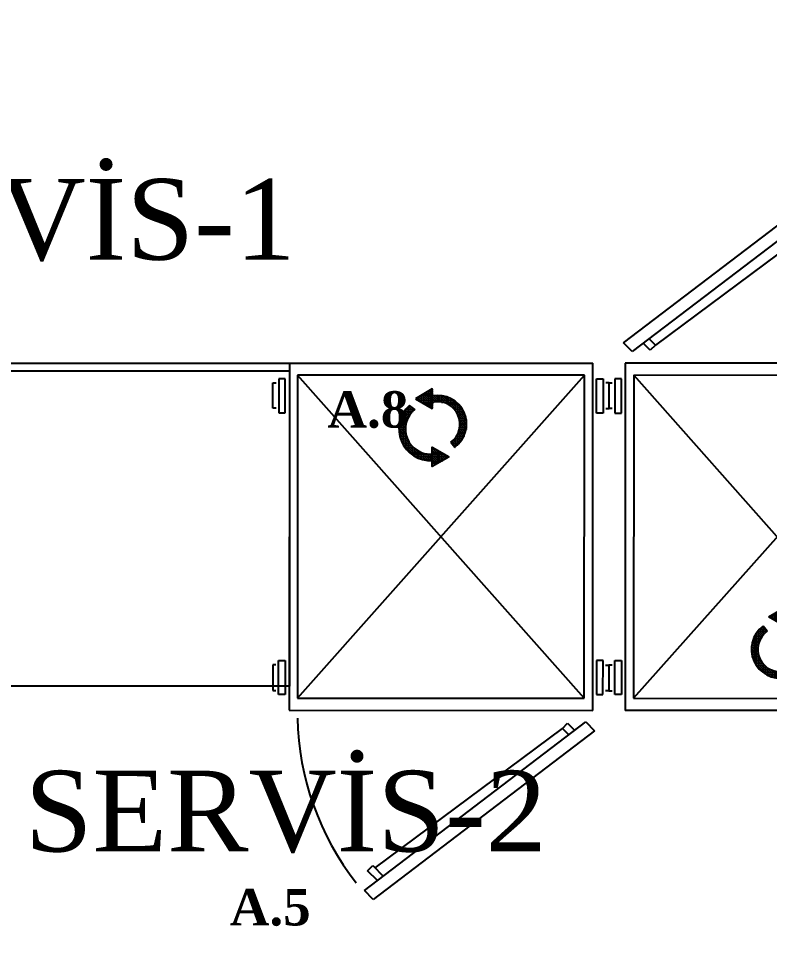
# Model space of a CAD drawing. Header units: millimetres. Extents: x 322668 to 332469, y 13187 to 20117.
# Drawn here: x 328047.4 to 328233.2, y 17501.2 to 17731.3 of the extents above; entities that cross this region are included whole.
import ezdxf

# ---------------------------------------------------------------- set-up
doc = ezdxf.new("R2010")
doc.units = ezdxf.units.MM
doc.header["$LTSCALE"] = 50
doc.header["$MEASUREMENT"] = 0
doc.header["$PDMODE"] = 3
doc.header["$PDSIZE"] = -0.5
doc.layers.get('0').update_dxf_attribs({"linetype": 'CONTINUOUS'})
doc.layers.get('DEFPOINTS').update_dxf_attribs({"linetype": 'CONTINUOUS'})
doc.layers.add('GRC-Ekipman', color=4, linetype='CONTINUOUS', lineweight=25)
doc.layers.add('MIM_OLCU-DIS', color=1, linetype='CONTINUOUS')
doc.styles.add('OLCU', font='TSIMPLEX.SHX', dxfattribs={"width": 0.7})
doc.styles.add('REF', font='calibri.ttf', dxfattribs={"height": 10})
doc.dimstyles.new('200-OLCU-DIŞ', dxfattribs={"dimtxt": 30, "dimasz": 10, "dimexe": 0, "dimexo": 0, "dimgap": 10, "dimtad": 1, "dimdec": 1, "dimdsep": 46, "dimtxsty": 'OLCU', "dimblk1": 'DOT', "dimblk2": 'DOT', "dimsah": 1, "dimcen": 0, "dimclrd": 7, "dimclre": 7, "dimclrt": 4, "dimadec": 0, "dimazin": 0, "dimtfac": 1, "dimtdec": 1, "dimtix": 1, "dimtmove": 2, "dimatfit": 3, "dimldrblk": 'DOT', "dimfxl": 0, "dimtolj": 1, "dimarcsym": 0})
pattern_1 = [(360, (-171.5160892261192, 853.8561361973235), (-1e-16, -0.5588000000000001), [0.4064, -0.1524]), (270, (-171.5160892261192, 853.8561361973235), (-0.5588000000000001, 0), [0.4064, -0.1524])]

# ---------------------------------------------------------------- blocks, each defined once
blk = doc.blocks.new('_DOT')
at = {"color": 0, "linetype": 'ByBlock'}
blk.add_line((-0.5, 0), (-1, 0), dxfattribs=at)
at = {"color": 0, "linetype": 'ByBlock', "const_width": 0.5}
blk.add_lwpolyline([(-0.25, 0, 1), (0.25, 0, 1)], format="xyb", close=True, dxfattribs=at)
blk = doc.blocks.new('*D159')
at = {"layer": 'DEFPOINTS', "color": 0}
for p in [(329577.7461809164, 18407.96377502517, -57.50126453724374), (327588.54404663, 14892.99521520828), (330092.5871553038, 14892.99521520828)]:
    blk.add_point(p, dxfattribs=at)
at = {"layer": 'MIM_OLCU-DIS', "color": 7, "lineweight": -2}
for p, q in [((330052.8343268976, 18407.96377502517), (330092.5871553038, 18407.96377502517)), ((330092.5871553038, 18397.96377502517), (330092.5871553038, 14902.99521520828)), ((330052.5871553038, 14892.99521520828), (330092.5871553038, 14892.99521520828))]:
    blk.add_line(p, q, dxfattribs=at)
at = {"layer": 'MIM_OLCU-DIS', "color": 7, "lineweight": -2, "xscale": 10, "yscale": 10, "zscale": 10}
for p, rotation in [((330092.5871553038, 18407.96377502517), 90), ((330092.5871553038, 14892.99521520828), 270)]:
    blk.add_blockref('_DOT', p, dxfattribs=dict(at, rotation=rotation))
at = {"layer": 'MIM_OLCU-DIS', "color": 4, "insert": (330067.5871553038, 16650.47949511678), "char_height": 30, "attachment_point": 5, "rotation": 90, "style": 'OLCU'}
blk.add_mtext('\\A1;3515', dxfattribs=at)
blk = doc.blocks.new('sıcak banket a. gn 2-1 11 5')
h = blk.add_hatch()
h.set_pattern_fill('ANGLE', color=23, scale=0.08, style=0)
h.set_pattern_definition(pattern_1)
edge = h.paths.add_edge_path()
edge.add_ellipse((36.6753667097364, -15.13610678710211), major_axis=(3.926280879098405, 3.926280879098405), ratio=0.999999999999866, start_angle=260.879958972043, end_angle=418.6088662258044)
edge.add_line((35.36888156202622, -9.73939856430843), (35.36888156202622, -8.139398564308067))
edge.add_ellipse((36.70123398977739, -15.14540608474453), major_axis=(-5.042782186855692, 5.042782186855692), ratio=0.9999999999999284, start_angle=171.7161694729125, end_angle=325.7675253810813, ccw=False)
edge.add_line((40.96485362088424, -20.86212297552811), (39.92968420240503, -19.63508230826846))
h.paths.add_polyline_path([(31.19080429866154, -8.823074802858171), (35.36888156202622, -6.410860770158251), (35.36888156202622, -11.23528883555627)])
h = blk.add_hatch()
h.set_pattern_fill('ANGLE', color=23, scale=0.08, style=0)
h.set_pattern_definition(pattern_1)
edge = h.paths.add_edge_path()
edge.add_line((35.36888156202622, -22.5393985643077), (35.36888156202622, -24.13939856430807))
edge.add_ellipse((34.90585451602238, -16.34685949890627), major_axis=(5.519875865050897, 5.519875865050897), ratio=0.9999999999998872, start_angle=87.01296561517859, end_angle=228.4004756552082, ccw=False)
edge.add_line((29.68111879564822, -10.54684262105183), (31.03678929213493, -11.509069898093))
edge.add_ellipse((34.90708128614642, -16.35490237940939), major_axis=(4.385273797372311, 4.385273797372311), ratio=0.9999999999997801, start_angle=83.61382491628162, end_angle=229.2703873723542)
h.paths.add_polyline_path([(35.36888156202622, -20.81086077015971), (39.5469588253909, -23.22307480285963), (35.36888156202622, -25.63528883555773)])
at = {"lineweight": -2}
for p, q in [((0, 0), (-0.0400003599061165, -85.9899211812517)), ((0, 0), (75.0627048092574, -0.0321528562271851)), ((75.06270480924285, -86.02207403748069), (75.0627048092574, -0.0321528562271851)), ((-0.0400003599061165, -85.9899211812517), (75.0627048092574, -86.02207403748069))]:
    blk.add_line(p, q, dxfattribs=at)
at = {"color": 251, "lineweight": -2}
for p, q in [((-2.651105017284862, -3.905965016123445), (-2.655859101025271, -12.34318985551908)), ((-1.028307216547545, -3.906879406435109), (-2.651105017284862, -3.905965016123445)), ((-1.033061300302506, -12.34410424583075), (-1.028307216547545, -3.906879406435109)), ((76.02656227878468, -12.37738229656679), (76.03131636252509, -3.940157457171154)), ((76.03131636252509, -3.940157457171154), (77.65411416324787, -3.941071847480998)), ((77.65411416324787, -3.941071847480998), (77.64936007950746, -12.37829668687846)), ((-4.115646477352128, -11.2065728359812), (-4.11208093794994, -4.878695763960422)), ((-4.11208093794994, -4.878695763960422), (-3.300723248365102, -4.879152935896854)), ((79.11399295648151, -4.915448395706334), (78.30263526688212, -4.914991223771722)), ((79.11042741709389, -11.24332546772712), (79.11399295648151, -4.915448395706334)), ((-3.304288787752739, -11.20703000791582), (-4.115646477352128, -11.2065728359812)), ((78.2990697274945, -11.2428682957925), (79.11042741709389, -11.24332546772712)), ((-2.655859101025271, -12.34318985551908), (-1.033061300302506, -12.34410424583075)), ((77.64936007950746, -12.37829668687846), (76.02656227878468, -12.37738229656679)), ((-4.143015197187196, -74.77871741449782), (-4.146580736574832, -81.10659448651857)), ((-3.331657507587806, -74.77917458643242), (-4.143015197187196, -74.77871741449782)), ((-2.686701943370279, -82.08097103474392), (-2.681947859629872, -73.64374619534647)), ((-2.681947859629872, -73.64374619534647), (-1.059150058907107, -73.64466058565812)), ((-1.059150058907107, -73.64466058565812), (-1.063904142647515, -82.08188542505377)), ((76.0004735201801, -73.677938636396), (75.99571943643969, -82.11516347579163)), ((77.62327132090286, -73.67885302670582), (76.0004735201801, -73.677938636396)), ((77.61851723716245, -82.1160778661033), (77.62327132090286, -73.67885302670582)), ((78.27170100765943, -74.81501287431092), (79.08305869725882, -74.8154700462437)), ((79.08305869725882, -74.8154700462437), (79.07949315785663, -81.14334711826449)), ((-4.146580736574832, -81.10659448651857), (-3.335223046975444, -81.1070516584532)), ((-1.063904142647515, -82.08188542505377), (-2.686701943370279, -82.08097103474392)), ((75.99571943643969, -82.11516347579163), (77.61851723716245, -82.1160778661033)), ((79.07949315785663, -81.14334711826449), (78.2681354682718, -81.14288994632989)), ((18.54458646656712, -130.6539471982942), (73.35168538524886, -88.88830396959021)), ((67.60615840967512, -90.48417583585977), (68.86911593211697, -89.22264077748513)), ((68.86911593211697, -89.22264077748513), (70.61686952704622, -90.97236507998603)), ((73.34411104915488, -88.88072109292261), (75.53031924345123, -91.06939438128937)), ((75.53031924345123, -91.06939438128937), (20.72322032475495, -132.8350376099915)), ((21.19233570038341, -125.0383637138002), (67.60615840967512, -90.48417583585977)), ((69.18427448879811, -92.06407134504295), (67.60615840967512, -90.48417583585977)), ((19.35076911385113, -125.720637288161), (20.61372663629299, -124.4591022297845)), ((21.80030388197338, -128.1729340684542), (19.35076911385113, -125.720637288161)), ((20.61372663629299, -124.4591022297845), (23.23289892023604, -127.0812278033973)), ((20.72322032475495, -132.8350376099915), (18.54458646656712, -130.6539471982942))]:
    blk.add_line(p, q, dxfattribs=at)
at = {"linetype": 'ByBlock'}
for p, q in [((2.00202293744951, -2.996094771477147), (1.965397696316358, -82.99608445259582)), ((1.965397696316358, -82.99608445259582), (73.00201452359033, -3.02595842962728)), ((73.00201452359033, -3.02595842962728), (2.00202293744951, -2.996094771477147)), ((72.9653892824572, -83.02594811074779), (2.00202293744951, -2.996094771477147)), ((72.9653892824572, -83.02594811074779), (73.00201452359033, -3.02595842962728)), ((1.965397696316358, -82.99608445259582), (72.9653892824572, -83.02594811074779))]:
    blk.add_line(p, q, dxfattribs=at)
at = {"color": 23}
for p, q in [((31.03678929214948, -11.509069898093), (29.68111879564822, -10.54684262105183)), ((39.92968420240503, -19.63508230826846), (40.96485362088424, -20.86212297552629))]:
    blk.add_line(p, q, dxfattribs=at)
for points in [[(31.19080429866154, -8.823074802858171), (35.36888156202622, -11.23528883555627), (35.36888156202622, -6.41086077016007)], [(39.5469588253909, -23.22307480285963), (35.36888156202622, -25.63528883555773), (35.36888156202622, -20.81086077015971)]]:
    blk.add_lwpolyline(points, close=True, dxfattribs=at)
for centre, radius, start, end in [((36.70123398977739, -15.14540608474453), 7.131570960744617, 306.7161694728177, 100.767525381254), ((34.90585451602238, -16.34685949890627), 7.806283310970451, 132.0129656148675, 273.4004756553546), ((36.6753667097364, -15.13610678710211), 5.552599668906809, 305.8799589721378, 103.6088662256689), ((34.90708128614642, -16.35490237940939), 6.201713678962622, 128.6138249158188, 274.2703873727088)]:
    blk.add_arc(centre, radius, start, end, dxfattribs=at)
at = {"color": 251}
blk.add_arc((70.6879697007098, -86.4420952869332), 68.72045120457139, 181.224431704946, 217.9942786231579, dxfattribs=at)
blk = doc.blocks.new('CTezg.100-80')
for p, q in [((-100, -80), (-100, 0)), ((-100, 0), (0, 0)), ((0, 0), (0, -80)), ((0, -2), (-100, -2)), ((0, -80), (-100, -80))]:
    blk.add_line(p, q)

msp = doc.modelspace()

# ---------------------------------------------------------------- block references
at = {"layer": 'GRC-Ekipman', "linetype": 'Continuous', "rotation": 180}
msp.add_blockref('sıcak banket a. gn 2-1 11 5', (328272.6051932813, 17559.9049795112, -145), dxfattribs=at)
at = {"layer": 'GRC-Ekipman'}
msp.add_blockref('CTezg.100-80', (328114.4117071669, 17645.96377502517, -145), dxfattribs=at)
at = {"layer": 'GRC-Ekipman', "linetype": 'Continuous'}
msp.add_blockref('sıcak banket a. gn 2-1 11 5', (328114.4117071669, 17645.96377502517, -145), dxfattribs=at)

# ---------------------------------------------------------------- texts
at = {"color": 7, "char_height": 20, "attachment_point": 3, "style": 'REF'}
for s, width, insert in [('{\\fCentury|b0|i0|c162|p18;SERVİS-1}', 267.4896080030157, (328115.9917627214, 17691.5717353615)), ('{\\fCentury|b1|i0|c162|p18;^I\\H0.45x;\\C1;A.8}', 512.9970846062206, (328143.8222338982, 17638.97152144642, -532.2110434167777)), ('{\\fCentury|b0|i0|c162|p18;SERVİS-2}', 267.4896080030157, (328178.1140073651, 17545.00949332243)), ('{\\fCentury|b1|i0|c162|p18;^I\\H0.45x;\\C1;A.5}', 512.9970846062206, (328119.6596445887, 17515.69096437004))]:
    msp.add_mtext_dynamic_manual_height_columns(s, width=width, gutter_width=50, heights=[0], dxfattribs=dict(at, insert=insert))

# ---------------------------------------------------------------- dimensions: what is measured, and where the dimension line sits
at = {"layer": 'MIM_OLCU-DIS', "color": 22}
dim = msp.add_linear_dim(base=(330092.5871553038, 14892.99521520828), p1=(329577.7461809164, 18407.96377502517, -57.50126453724374), p2=(327588.54404663, 14892.99521520828), angle=270, dimstyle='200-OLCU-DIŞ', dxfattribs=at)
dim.commit()
dim.dimension.update_dxf_attribs({"geometry": '*D159', "text_midpoint": (330067.5871553038, 16650.47949511678)})

doc.saveas('drawing.dxf')
